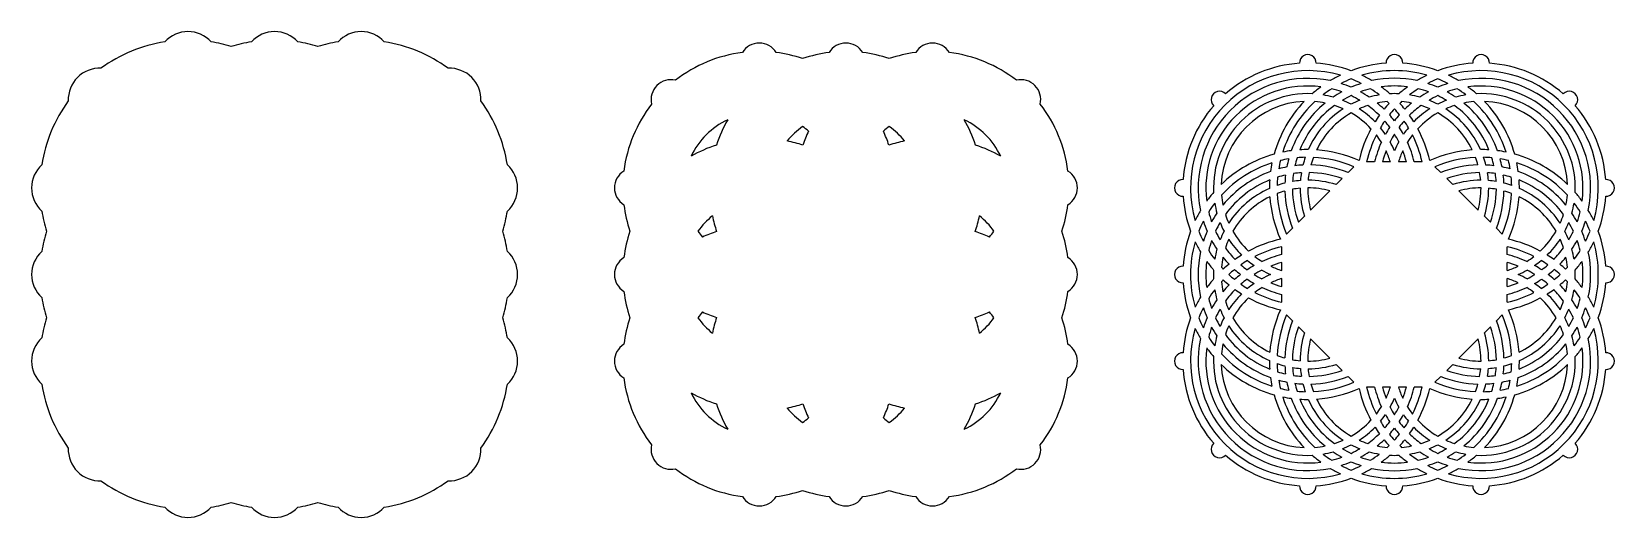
# Model space of a CAD drawing. Extents: x -155 to 258, y 280 to 406.
import ezdxf

# ---------------------------------------------------------------- set-up
doc = ezdxf.new("R2010")
doc.units = 0
doc.layers.get('0').update_dxf_attribs({"linetype": 'CONTINUOUS'})

msp = doc.modelspace()

# ---------------------------------------------------------------- linework, layer by layer
for p, q in [((195.111854, 372.456539), (193.056966, 372.456539)), ((199.249868, 372.456539), (197.175398, 372.456539)), ((203.412887, 372.456539), (201.338418, 372.456539)), ((207.531319, 372.456539), (205.476432, 372.456539)), ((185.087213, 366.534692), (186.666084, 368.113563)), ((188.218402, 369.665881), (189.750327, 371.197805)), ((212.369883, 369.665881), (210.837959, 371.197805)), ((215.501072, 366.534692), (213.922201, 368.113563)), ((178.456097, 359.903576), (183.472679, 364.920158)), ((222.132188, 359.903576), (217.115606, 364.920158)), ((172.17845, 353.625929), (173.710374, 355.157853)), ((175.262692, 356.710171), (176.841563, 358.289042)), ((225.325593, 356.710171), (223.746722, 358.289042)), ((228.409835, 353.625929), (226.877911, 355.157853)), ((170.919716, 348.264402), (170.919716, 350.319289)), ((229.668569, 348.264402), (229.668569, 350.319289)), ((170.919716, 344.126388), (170.919716, 346.200857)), ((229.668569, 344.126388), (229.668569, 346.200857)), ((170.919716, 339.963368), (170.919716, 342.037838)), ((229.668569, 339.963368), (229.668569, 342.037838)), ((170.919716, 335.844936), (170.919716, 337.899824)), ((229.668569, 335.844936), (229.668569, 337.899824)), ((172.17845, 332.538297), (173.710374, 331.006372)), ((228.409835, 332.538297), (226.877911, 331.006372)), ((175.262692, 329.454054), (176.841563, 327.875183)), ((178.456097, 326.260649), (183.472679, 321.244067)), ((222.132188, 326.260649), (217.115606, 321.244067)), ((225.325593, 329.454054), (223.746722, 327.875183)), ((185.087213, 319.629533), (186.666084, 318.050662)), ((215.501072, 319.629533), (213.922201, 318.050662)), ((188.218402, 316.498344), (189.750327, 314.96642)), ((195.111854, 313.707686), (193.056966, 313.707686)), ((199.249868, 313.707686), (197.175398, 313.707686)), ((203.412887, 313.707686), (201.338418, 313.707686)), ((207.531319, 313.707686), (205.476432, 313.707686)), ((212.369883, 316.498344), (210.837959, 314.96642))]:
    msp.add_line(p, q)
for centre, radius, start, end in [((-114.293714, 398.254273), 8.176594, 42.523853, 137.476147), ((-91.707634, 398.254273), 8.176594, 42.523853, 137.476147), ((-69.121554, 398.254273), 8.176594, 42.523853, 137.476147), ((-114.293714, 365.668193), 38.58608, 98.984852, 126.015148), ((-114.293714, 365.668193), 38.58608, 72.982046, 81.015148), ((-91.707634, 365.668193), 38.58608, 98.984852, 107.017954), ((-91.707634, 365.668193), 38.58608, 72.982046, 81.015148), ((-69.121554, 365.668193), 38.58608, 98.984852, 107.017954), ((-69.121554, 365.668193), 38.58608, 53.984852, 81.015148), ((34.684894, 365.668193), 35.58608, 97.102635, 127.897365), ((34.684894, 398.254273), 5.176594, 31.78809, 148.21191), ((34.684894, 365.668193), 35.58608, 71.497604, 82.897365), ((57.270975, 365.668193), 35.58608, 97.102635, 108.502396), ((57.270975, 398.254273), 5.176594, 31.78809, 148.21191), ((57.270975, 365.668193), 35.58608, 71.497604, 82.897365), ((79.857055, 365.668193), 35.58608, 97.102635, 108.502396), ((79.857055, 398.254273), 5.176594, 31.78809, 148.21191), ((79.857055, 365.668193), 35.58608, 52.102635, 82.897365), ((177.708062, 398.254273), 2.176594, 358.086103, 181.913897), ((200.294143, 398.254273), 2.176594, 358.086103, 181.913897), ((222.880223, 398.254273), 2.176594, 358.086103, 181.913897), ((-137.335553, 388.710031), 8.176594, 87.523853, 182.476147), ((-46.079716, 388.710031), 8.176594, 357.523853, 92.476147), ((177.708062, 365.668193), 30.58608, 73.872466, 196.127534), ((177.708062, 365.668193), 32.58608, 93.827795, 131.172205), ((177.708062, 365.668193), 32.58608, 69.722932, 86.172205), ((200.294143, 365.668193), 32.58608, 93.827795, 110.277068), ((200.294143, 365.668193), 30.58608, 73.872466, 106.127534), ((200.294143, 365.668193), 32.58608, 69.722932, 86.172205), ((222.880223, 365.668193), 32.58608, 93.827795, 110.277068), ((222.880223, 365.668193), 30.58608, 343.872466, 106.127534), ((222.880223, 365.668193), 32.58608, 48.827795, 86.172205), ((11.643056, 388.710031), 5.176594, 76.78809, 193.21191), ((102.898893, 388.710031), 5.176594, 346.78809, 103.21191), ((177.708062, 365.668193), 28.58608, 78.137546, 191.862454), ((177.708062, 365.668193), 26.58608, 82.57975, 187.42025), ((200.294143, 365.668193), 32.58608, 115.619518, 120.849903), ((177.708062, 365.668193), 28.58608, 66.730669, 72.337707), ((200.294143, 365.668193), 30.58608, 111.667617, 117.056992), ((177.708062, 365.668193), 30.58608, 62.943008, 68.332383), ((200.294143, 365.668193), 28.58608, 107.662293, 113.269331), ((177.708062, 365.668193), 32.58608, 59.150097, 64.380482), ((200.294143, 365.668193), 28.58608, 78.137546, 101.862454), ((200.294143, 365.668193), 26.58608, 82.57975, 97.42025), ((222.880223, 365.668193), 32.58608, 115.619518, 120.849903), ((222.880223, 365.668193), 30.58608, 111.667617, 117.056992), ((200.294143, 365.668193), 28.58608, 66.730669, 72.337707), ((200.294143, 365.668193), 30.58608, 62.943008, 68.332383), ((222.880223, 365.668193), 28.58608, 107.662293, 113.269331), ((200.294143, 365.668193), 32.58608, 59.150097, 64.380482), ((222.880223, 365.668193), 28.58608, 348.137546, 101.862454), ((222.880223, 365.668193), 26.58608, 352.57975, 97.42025), ((-114.293714, 365.668193), 38.58608, 143.984852, 171.015148), ((-69.121554, 365.668193), 38.58608, 8.984852, 36.015148), ((154.666224, 388.710031), 2.176594, 43.086103, 226.913897), ((177.708062, 365.668193), 24.58608, 87.277429, 182.722571), ((177.708062, 365.668193), 22.58608, 92.336287, 177.663713), ((200.294143, 365.668193), 32.58608, 136.168144, 164.347825), ((200.294143, 365.668193), 30.58608, 132.617458, 162.225685), ((200.294143, 365.668193), 32.58608, 125.997773, 131.092908), ((177.708062, 365.668193), 22.58608, 78.517735, 85.234916), ((177.708062, 365.668193), 24.58608, 74.465426, 80.719874), ((200.294143, 365.668193), 30.58608, 122.326371, 127.503934), ((177.708062, 365.668193), 26.58608, 70.555606, 76.44671), ((200.294143, 365.668193), 28.58608, 118.718472, 124.039436), ((177.708062, 365.668193), 24.58608, 62.656339, 68.458513), ((200.294143, 365.668193), 26.58608, 115.136275, 120.663302), ((177.708062, 365.668193), 26.58608, 59.336698, 64.863725), ((200.294143, 365.668193), 24.58608, 111.541487, 117.343661), ((177.708062, 365.668193), 28.58608, 55.960564, 61.281528), ((200.294143, 365.668193), 26.58608, 103.55329, 109.444394), ((200.294143, 365.668193), 24.58608, 99.280126, 105.534574), ((177.708062, 365.668193), 30.58608, 52.496066, 57.673629), ((200.294143, 365.668193), 22.58608, 94.765084, 101.482265), ((177.708062, 365.668193), 32.58608, 48.907092, 54.002227), ((177.708062, 365.668193), 30.58608, 46.154152, 47.382542), ((200.294143, 365.668193), 24.58608, 87.277429, 92.722571), ((222.880223, 365.668193), 32.58608, 125.997773, 131.092908), ((222.880223, 365.668193), 30.58608, 132.617458, 133.845848), ((200.294143, 365.668193), 22.58608, 78.517735, 85.234916), ((222.880223, 365.668193), 30.58608, 122.326371, 127.503934), ((200.294143, 365.668193), 24.58608, 74.465426, 80.719874), ((200.294143, 365.668193), 26.58608, 70.555606, 76.44671), ((222.880223, 365.668193), 28.58608, 118.718472, 124.039436), ((222.880223, 365.668193), 26.58608, 115.136275, 120.663302), ((200.294143, 365.668193), 24.58608, 62.656339, 68.458513), ((200.294143, 365.668193), 26.58608, 59.336698, 64.863725), ((222.880223, 365.668193), 24.58608, 111.541487, 117.343661), ((222.880223, 365.668193), 26.58608, 103.55329, 109.444394), ((200.294143, 365.668193), 28.58608, 55.960564, 61.281528), ((222.880223, 365.668193), 24.58608, 99.280126, 105.534574), ((200.294143, 365.668193), 30.58608, 52.496066, 57.673629), ((222.880223, 365.668193), 22.58608, 94.765084, 101.482265), ((200.294143, 365.668193), 32.58608, 48.907092, 54.002227), ((200.294143, 365.668193), 30.58608, 17.774315, 47.382542), ((222.880223, 365.668193), 24.58608, 357.277429, 92.722571), ((222.880223, 365.668193), 22.58608, 2.336287, 87.663713), ((200.294143, 365.668193), 32.58608, 15.652175, 43.831856), ((245.922061, 388.710031), 2.176594, 313.086103, 136.913897), ((34.684894, 365.668193), 35.58608, 142.102635, 172.897365), ((79.857055, 365.668193), 35.58608, 7.102635, 37.897365), ((177.708062, 365.668193), 32.58608, 138.827795, 176.172205), ((200.294143, 365.668193), 28.58608, 129.258868, 160.131687), ((200.294143, 365.668193), 26.58608, 126.054187, 158.059055), ((200.294143, 365.668193), 24.58608, 122.975138, 156.000768), ((200.294143, 365.668193), 22.58608, 120, 153.949125), ((177.708062, 365.668193), 22.58608, 65.950275, 72.108375), ((177.708062, 365.668193), 22.58608, 43.145646, 60), ((177.708062, 365.668193), 24.58608, 44.541724, 57.024862), ((200.294143, 365.668193), 22.58608, 107.891625, 114.049725), ((177.708062, 365.668193), 26.58608, 45.433869, 53.945813), ((222.880223, 365.668193), 32.58608, 144.460726, 148.046876), ((177.708062, 365.668193), 28.58608, 45.943914, 50.741132), ((222.880223, 365.668193), 32.58608, 137.394901, 140.917207), ((177.708062, 365.668193), 28.58608, 37.804429, 41.902385), ((222.880223, 365.668193), 30.58608, 137.598961, 141.377059), ((177.708062, 365.668193), 30.58608, 38.622941, 42.401039), ((222.880223, 365.668193), 28.58608, 138.097615, 142.195571), ((177.708062, 365.668193), 32.58608, 39.082793, 42.605099), ((222.880223, 365.668193), 28.58608, 129.258868, 134.056086), ((177.708062, 365.668193), 32.58608, 31.953124, 35.539274), ((222.880223, 365.668193), 26.58608, 126.054187, 134.566131), ((222.880223, 365.668193), 24.58608, 122.975138, 135.458276), ((222.880223, 365.668193), 22.58608, 120, 136.854354), ((200.294143, 365.668193), 22.58608, 65.950275, 72.108375), ((200.294143, 365.668193), 22.58608, 26.050875, 60), ((222.880223, 365.668193), 22.58608, 107.891625, 114.049725), ((200.294143, 365.668193), 24.58608, 23.999232, 57.024862), ((200.294143, 365.668193), 26.58608, 21.940945, 53.945813), ((200.294143, 365.668193), 28.58608, 19.868313, 50.741132), ((222.880223, 365.668193), 32.58608, 3.827795, 41.172205), ((34.684894, 365.668193), 19.58608, 114.908138, 155.091862), ((57.270975, 365.668193), 35.58608, 150.053482, 161.666247), ((57.270975, 365.668193), 19.58608, 125.210707, 141.309481), ((34.684894, 365.668193), 19.58608, 49.133771, 54.789293), ((79.857055, 365.668193), 35.58608, 155.40361, 161.767711), ((34.684894, 365.668193), 35.58608, 18.232289, 24.59639), ((79.857055, 365.668193), 19.58608, 125.210707, 130.866229), ((57.270975, 365.668193), 19.58608, 38.690519, 54.789293), ((79.857055, 365.668193), 19.58608, 24.908138, 65.091862), ((57.270975, 365.668193), 35.58608, 18.333753, 29.946518), ((222.880223, 365.668193), 32.58608, 151.706124, 167.363944), ((177.708062, 365.668193), 24.58608, 34.623866, 39.680167), ((222.880223, 365.668193), 30.58608, 145.205401, 149.119572), ((177.708062, 365.668193), 26.58608, 36.524261, 41.032805), ((222.880223, 365.668193), 28.58608, 146.390954, 150.746062), ((222.880223, 365.668193), 26.58608, 148.162251, 153.14531), ((177.708062, 365.668193), 26.58608, 26.85469, 31.837749), ((177.708062, 365.668193), 28.58608, 29.253938, 33.609046), ((222.880223, 365.668193), 26.58608, 138.967195, 143.475739), ((222.880223, 365.668193), 24.58608, 140.319833, 145.376134), ((177.708062, 365.668193), 30.58608, 30.880428, 34.794599), ((177.708062, 365.668193), 32.58608, 12.636056, 28.293876), ((34.684894, 343.082113), 35.58608, 108.333753, 119.946518), ((34.684894, 343.082113), 35.58608, 71.362391, 78.165015), ((79.857055, 343.082113), 35.58608, 101.834985, 108.637609), ((79.857055, 343.082113), 35.58608, 60.053482, 71.666247), ((177.708062, 343.082113), 32.58608, 89.779432, 93.649788), ((177.708062, 343.082113), 32.58608, 65.766158, 85.962006), ((222.880223, 365.668193), 30.58608, 153.174168, 167.176858), ((222.880223, 365.668193), 28.58608, 155.366603, 166.262713), ((177.708062, 365.668193), 22.58608, 31.839164, 37.670782), ((177.708062, 365.668193), 24.58608, 23.27003, 29.240468), ((222.880223, 365.668193), 24.58608, 150.759532, 156.72997), ((177.708062, 365.668193), 28.58608, 13.737287, 24.633397), ((222.880223, 365.668193), 22.58608, 142.329218, 148.160836), ((177.708062, 365.668193), 30.58608, 12.823142, 26.825832), ((222.880223, 343.082113), 32.58608, 94.037994, 114.233842), ((222.880223, 343.082113), 32.58608, 86.350212, 90.220568), ((-146.879795, 365.668193), 8.176594, 132.523853, 227.476147), ((-36.535474, 365.668193), 8.176594, 312.523853, 47.476147), ((177.708062, 343.082113), 32.58608, 105.652175, 133.831856), ((177.708062, 343.082113), 30.58608, 107.774315, 137.382542), ((200.294143, 365.668193), 32.58608, 168.422125, 172.419989), ((200.294143, 365.668193), 30.58608, 166.477126, 170.642459), ((177.708062, 343.082113), 30.58608, 99.357541, 103.522874), ((177.708062, 343.082113), 32.58608, 97.580011, 101.577875), ((200.294143, 365.668193), 28.58608, 164.596299, 168.965283), ((177.708062, 343.082113), 28.58608, 92.533601, 96.748503), ((200.294143, 365.668193), 26.58608, 162.779484, 167.39477), ((177.708062, 343.082113), 30.58608, 91.244935, 95.267936), ((200.294143, 365.668193), 24.58608, 161.028747, 165.942002), ((200.294143, 365.668193), 22.58608, 159.348968, 164.62448), ((177.708062, 343.082113), 28.58608, 68.427802, 88.379521), ((177.708062, 343.082113), 30.58608, 66.81401, 87.280404), ((222.880223, 365.668193), 26.58608, 158.659472, 165.206586), ((177.708062, 365.668193), 22.58608, 17.490907, 25.363446), ((222.880223, 365.668193), 22.58608, 154.636554, 162.509093), ((177.708062, 365.668193), 26.58608, 14.793414, 21.340528), ((222.880223, 343.082113), 30.58608, 92.719596, 113.18599), ((222.880223, 343.082113), 28.58608, 91.620479, 111.572198), ((200.294143, 365.668193), 22.58608, 15.37552, 20.651032), ((200.294143, 365.668193), 24.58608, 14.057998, 18.971253), ((222.880223, 343.082113), 30.58608, 84.732064, 88.755065), ((222.880223, 343.082113), 28.58608, 83.251497, 87.466399), ((200.294143, 365.668193), 26.58608, 12.60523, 17.220516), ((222.880223, 343.082113), 32.58608, 78.422125, 82.419989), ((222.880223, 343.082113), 30.58608, 76.477126, 80.642459), ((200.294143, 365.668193), 28.58608, 11.034717, 15.403701), ((200.294143, 365.668193), 30.58608, 9.357541, 13.522874), ((222.880223, 343.082113), 32.58608, 46.168144, 74.347825), ((222.880223, 343.082113), 30.58608, 42.617458, 72.225685), ((200.294143, 365.668193), 32.58608, 7.580011, 11.577875), ((2.098814, 365.668193), 5.176594, 121.78809, 238.21191), ((112.443135, 365.668193), 5.176594, 301.78809, 58.21191), ((145.121982, 365.668193), 2.176594, 88.086103, 271.913897), ((177.708062, 343.082113), 28.58608, 109.868313, 140.741132), ((177.708062, 343.082113), 26.58608, 111.940945, 143.945813), ((200.294143, 365.668193), 32.58608, 176.350212, 180.220568), ((200.294143, 365.668193), 30.58608, 174.732064, 178.755065), ((177.708062, 343.082113), 26.58608, 102.60523, 107.220516), ((177.708062, 343.082113), 28.58608, 101.034717, 105.403701), ((200.294143, 365.668193), 28.58608, 173.251497, 177.466399), ((177.708062, 343.082113), 24.58608, 94.489614, 99.237638), ((200.294143, 365.668193), 26.58608, 171.921428, 176.374541), ((177.708062, 343.082113), 26.58608, 93.625459, 98.078572), ((200.294143, 365.668193), 24.58608, 170.762362, 175.510386), ((177.708062, 343.082113), 24.58608, 72.53427, 89.793268), ((200.294143, 365.668193), 22.58608, 169.805262, 174.920206), ((177.708062, 343.082113), 26.58608, 70.309201, 89.231484), ((222.880223, 343.082113), 26.58608, 90.768516, 109.690799), ((222.880223, 343.082113), 24.58608, 90.206732, 107.46573), ((200.294143, 365.668193), 22.58608, 5.079794, 10.194738), ((200.294143, 365.668193), 24.58608, 4.489614, 9.237638), ((222.880223, 343.082113), 26.58608, 81.921428, 86.374541), ((222.880223, 343.082113), 24.58608, 80.762362, 85.510386), ((200.294143, 365.668193), 26.58608, 3.625459, 8.078572), ((222.880223, 343.082113), 28.58608, 74.596299, 78.965283), ((200.294143, 365.668193), 28.58608, 2.533601, 6.748503), ((222.880223, 343.082113), 26.58608, 72.779484, 77.39477), ((200.294143, 365.668193), 30.58608, 1.244935, 5.267936), ((222.880223, 343.082113), 28.58608, 39.258868, 70.131687), ((222.880223, 343.082113), 26.58608, 36.054187, 68.059055), ((200.294143, 365.668193), 32.58608, 359.779432, 3.649788), ((255.466303, 365.668193), 2.176594, 268.086103, 91.913897), ((177.708062, 365.668193), 32.58608, 183.827795, 200.277068), ((177.708062, 343.082113), 32.58608, 138.907092, 144.002227), ((177.708062, 365.668193), 22.58608, 184.765084, 191.482265), ((177.708062, 343.082113), 24.58608, 113.999232, 147.024862), ((177.708062, 343.082113), 22.58608, 116.050875, 150), ((200.294143, 365.668193), 32.58608, 184.037994, 204.233842), ((177.708062, 343.082113), 24.58608, 104.057998, 108.971253), ((177.708062, 343.082113), 22.58608, 105.37552, 110.651032), ((200.294143, 365.668193), 30.58608, 182.719596, 203.18599), ((200.294143, 365.668193), 28.58608, 181.620479, 201.572198), ((177.708062, 343.082113), 22.58608, 95.079794, 100.194738), ((200.294143, 365.668193), 26.58608, 180.768516, 199.690799), ((200.294143, 365.668193), 24.58608, 180.206732, 197.46573), ((177.708062, 343.082113), 22.58608, 75.212861, 90), ((200.294143, 365.668193), 22.58608, 180, 194.787139), ((222.880223, 343.082113), 22.58608, 90, 104.787139), ((200.294143, 365.668193), 22.58608, 345.212861, 0), ((200.294143, 365.668193), 24.58608, 342.53427, 359.793268), ((222.880223, 343.082113), 22.58608, 79.805262, 84.920206), ((200.294143, 365.668193), 26.58608, 340.309201, 359.231484), ((200.294143, 365.668193), 28.58608, 338.427802, 358.379521), ((200.294143, 365.668193), 30.58608, 336.81401, 357.280404), ((222.880223, 343.082113), 24.58608, 71.028747, 75.942002), ((222.880223, 343.082113), 22.58608, 69.348968, 74.62448), ((200.294143, 365.668193), 32.58608, 335.766158, 355.962006), ((222.880223, 343.082113), 22.58608, 30, 63.949125), ((222.880223, 343.082113), 24.58608, 32.975138, 66.000768), ((222.880223, 365.668193), 22.58608, 348.517735, 355.234916), ((222.880223, 343.082113), 32.58608, 35.997773, 41.092908), ((222.880223, 365.668193), 32.58608, 339.722932, 356.172205), ((-114.293714, 365.668193), 38.58608, 188.984852, 197.017954), ((-69.121554, 365.668193), 38.58608, 342.982046, 351.015148), ((34.684894, 365.668193), 35.58608, 187.102635, 198.502396), ((79.857055, 365.668193), 35.58608, 341.497604, 352.897365), ((177.708062, 343.082113), 32.58608, 149.150097, 154.380482), ((177.708062, 343.082113), 30.58608, 142.496066, 147.673629), ((177.708062, 365.668193), 26.58608, 193.55329, 199.444394), ((177.708062, 343.082113), 28.58608, 145.960564, 151.281528), ((177.708062, 365.668193), 24.58608, 189.280126, 195.534574), ((222.880223, 365.668193), 24.58608, 344.465426, 350.719874), ((222.880223, 343.082113), 28.58608, 28.718472, 34.039436), ((222.880223, 343.082113), 30.58608, 32.326371, 37.503934), ((222.880223, 365.668193), 26.58608, 340.555606, 346.44671), ((222.880223, 343.082113), 32.58608, 25.619518, 30.849903), ((34.684894, 343.082113), 19.58608, 128.690519, 144.789293), ((57.270975, 365.668193), 35.58608, 191.834985, 198.637609), ((57.270975, 365.668193), 35.58608, 341.362391, 348.165015), ((79.857055, 343.082113), 19.58608, 35.210707, 51.309481), ((177.708062, 343.082113), 30.58608, 152.943008, 158.332383), ((177.708062, 365.668193), 28.58608, 197.662293, 203.269331), ((177.708062, 343.082113), 26.58608, 149.336698, 154.863725), ((177.708062, 365.668193), 24.58608, 201.541487, 207.343661), ((177.708062, 365.668193), 22.58608, 197.891625, 204.049725), ((222.880223, 365.668193), 22.58608, 335.950275, 342.108375), ((222.880223, 365.668193), 24.58608, 332.656339, 338.458513), ((222.880223, 343.082113), 26.58608, 25.136275, 30.663302), ((222.880223, 365.668193), 28.58608, 336.730669, 342.337707), ((222.880223, 343.082113), 30.58608, 21.667617, 27.056992), ((-114.293714, 343.082113), 38.58608, 162.982046, 171.015148), ((-69.121554, 343.082113), 38.58608, 8.984852, 17.017954), ((34.684894, 343.082113), 35.58608, 161.497604, 172.897365), ((34.684894, 365.668193), 19.58608, 215.210707, 220.866229), ((34.684894, 320.496032), 35.58608, 108.232289, 114.59639), ((79.857055, 320.496032), 35.58608, 65.40361, 71.767711), ((79.857055, 365.668193), 19.58608, 319.133771, 324.789293), ((79.857055, 343.082113), 35.58608, 7.102635, 18.502396), ((177.708062, 343.082113), 32.58608, 159.722932, 176.172205), ((177.708062, 343.082113), 30.58608, 163.872466, 196.127534), ((177.708062, 365.668193), 32.58608, 205.619518, 210.849903), ((177.708062, 365.668193), 30.58608, 201.667617, 207.056992), ((177.708062, 343.082113), 28.58608, 156.730669, 162.337707), ((177.708062, 343.082113), 26.58608, 160.555606, 166.44671), ((177.708062, 365.668193), 28.58608, 208.718472, 214.039436), ((177.708062, 365.668193), 26.58608, 205.136275, 210.663302), ((177.708062, 343.082113), 24.58608, 152.656339, 158.458513), ((177.708062, 343.082113), 22.58608, 155.950275, 162.108375), ((177.708062, 365.668193), 24.58608, 212.975138, 225.458276), ((177.708062, 365.668193), 22.58608, 210, 226.854354), ((177.708062, 320.496032), 32.58608, 102.636056, 118.293876), ((222.880223, 320.496032), 32.58608, 61.706124, 77.363944), ((222.880223, 365.668193), 22.58608, 313.145646, 330), ((222.880223, 365.668193), 24.58608, 314.541724, 327.024862), ((222.880223, 343.082113), 22.58608, 17.891625, 24.049725), ((222.880223, 343.082113), 24.58608, 21.541487, 27.343661), ((222.880223, 365.668193), 26.58608, 329.336698, 334.863725), ((222.880223, 365.668193), 28.58608, 325.960564, 331.281528), ((222.880223, 343.082113), 26.58608, 13.55329, 19.444394), ((222.880223, 343.082113), 28.58608, 17.662293, 23.269331), ((222.880223, 365.668193), 30.58608, 332.943008, 338.332383), ((222.880223, 365.668193), 32.58608, 329.150097, 334.380482), ((222.880223, 343.082113), 30.58608, 343.872466, 16.127534), ((222.880223, 343.082113), 32.58608, 3.827795, 20.277068), ((-146.879795, 343.082113), 8.176594, 132.523853, 227.476147), ((-36.535474, 343.082113), 8.176594, 312.523853, 47.476147), ((2.098814, 343.082113), 5.176594, 121.78809, 238.21191), ((112.443135, 343.082113), 5.176594, 301.78809, 58.21191), ((177.708062, 343.082113), 28.58608, 168.137546, 191.862454), ((177.708062, 365.668193), 30.58608, 212.326371, 217.503934), ((177.708062, 343.082113), 24.58608, 164.465426, 170.719874), ((177.708062, 343.082113), 22.58608, 168.517735, 175.234916), ((177.708062, 365.668193), 28.58608, 219.258868, 224.056086), ((177.708062, 365.668193), 26.58608, 216.054187, 224.566131), ((177.708062, 320.496032), 32.58608, 121.953124, 125.539274), ((177.708062, 320.496032), 30.58608, 120.880428, 124.794599), ((177.708062, 365.668193), 24.58608, 230.319833, 235.376134), ((177.708062, 320.496032), 30.58608, 102.823142, 116.825832), ((177.708062, 365.668193), 22.58608, 232.329218, 238.160836), ((177.708062, 320.496032), 28.58608, 103.737287, 114.633397), ((222.880223, 320.496032), 30.58608, 63.174168, 77.176858), ((222.880223, 320.496032), 28.58608, 65.366603, 76.262713), ((222.880223, 365.668193), 22.58608, 301.839164, 307.670782), ((222.880223, 365.668193), 24.58608, 304.623866, 309.680167), ((222.880223, 320.496032), 30.58608, 55.205401, 59.119572), ((222.880223, 320.496032), 32.58608, 54.460726, 58.046876), ((222.880223, 365.668193), 26.58608, 315.433869, 323.945813), ((222.880223, 365.668193), 28.58608, 315.943914, 320.741132), ((222.880223, 343.082113), 22.58608, 4.765084, 11.482265), ((222.880223, 343.082113), 24.58608, 9.280126, 15.534574), ((222.880223, 365.668193), 30.58608, 322.496066, 327.673629), ((222.880223, 343.082113), 28.58608, 348.137546, 11.862454), ((145.121982, 343.082113), 2.176594, 88.086103, 271.913897), ((177.708062, 343.082113), 26.58608, 172.57975, 187.42025), ((177.708062, 365.668193), 32.58608, 215.997773, 221.092908), ((177.708062, 343.082113), 24.58608, 177.277429, 182.722571), ((177.708062, 365.668193), 30.58608, 222.617458, 223.845848), ((177.708062, 320.496032), 32.58608, 129.082793, 132.605099), ((177.708062, 320.496032), 30.58608, 128.622941, 132.401039), ((177.708062, 365.668193), 30.58608, 227.598961, 231.377059), ((177.708062, 365.668193), 28.58608, 228.097615, 232.195571), ((177.708062, 320.496032), 28.58608, 127.804429, 131.902385), ((177.708062, 365.668193), 26.58608, 228.967195, 233.475739), ((177.708062, 320.496032), 28.58608, 119.253938, 123.609046), ((177.708062, 320.496032), 26.58608, 116.85469, 121.837749), ((177.708062, 365.668193), 26.58608, 238.162251, 243.14531), ((177.708062, 365.668193), 24.58608, 240.759532, 246.72997), ((177.708062, 320.496032), 24.58608, 113.27003, 119.240468), ((177.708062, 320.496032), 26.58608, 104.793414, 111.340528), ((177.708062, 365.668193), 22.58608, 244.636554, 252.509093), ((222.880223, 320.496032), 26.58608, 68.659472, 75.206586), ((222.880223, 365.668193), 22.58608, 287.490907, 295.363446), ((222.880223, 365.668193), 24.58608, 293.27003, 299.240468), ((222.880223, 320.496032), 24.58608, 60.759532, 66.72997), ((222.880223, 320.496032), 26.58608, 58.162251, 63.14531), ((222.880223, 365.668193), 26.58608, 296.85469, 301.837749), ((222.880223, 320.496032), 28.58608, 56.390954, 60.746062), ((222.880223, 365.668193), 26.58608, 306.524261, 311.032805), ((222.880223, 365.668193), 28.58608, 307.804429, 311.902385), ((222.880223, 320.496032), 28.58608, 48.097615, 52.195571), ((222.880223, 320.496032), 30.58608, 47.598961, 51.377059), ((222.880223, 365.668193), 30.58608, 308.622941, 312.401039), ((222.880223, 320.496032), 32.58608, 47.394901, 50.917207), ((222.880223, 365.668193), 30.58608, 316.154152, 317.382542), ((222.880223, 365.668193), 32.58608, 318.907092, 324.002227), ((222.880223, 343.082113), 24.58608, 357.277429, 2.722571), ((222.880223, 343.082113), 26.58608, 352.57975, 7.42025), ((255.466303, 343.082113), 2.176594, 268.086103, 91.913897), ((34.684894, 343.082113), 35.58608, 187.102635, 198.502396), ((79.857055, 343.082113), 35.58608, 341.497604, 352.897365), ((177.708062, 343.082113), 32.58608, 183.827795, 200.277068), ((177.708062, 320.496032), 32.58608, 138.907092, 144.002227), ((177.708062, 320.496032), 30.58608, 142.496066, 147.673629), ((177.708062, 343.082113), 24.58608, 189.280126, 195.534574), ((177.708062, 320.496032), 30.58608, 136.154152, 137.382542), ((177.708062, 343.082113), 22.58608, 184.765084, 191.482265), ((177.708062, 320.496032), 28.58608, 135.943914, 140.741132), ((177.708062, 365.668193), 32.58608, 227.394901, 230.917207), ((177.708062, 320.496032), 26.58608, 135.433869, 143.945813), ((177.708062, 365.668193), 32.58608, 234.460726, 238.046876), ((177.708062, 320.496032), 26.58608, 126.524261, 131.032805), ((177.708062, 365.668193), 30.58608, 235.205401, 239.119572), ((177.708062, 365.668193), 28.58608, 236.390954, 240.746062), ((177.708062, 320.496032), 24.58608, 124.623866, 129.680167), ((177.708062, 320.496032), 22.58608, 121.839164, 127.670782), ((177.708062, 365.668193), 28.58608, 245.366603, 256.262713), ((177.708062, 320.496032), 22.58608, 107.490907, 115.363446), ((177.708062, 365.668193), 26.58608, 248.659472, 255.206586), ((222.880223, 320.496032), 22.58608, 64.636554, 72.509093), ((222.880223, 365.668193), 26.58608, 284.793414, 291.340528), ((222.880223, 365.668193), 28.58608, 283.737287, 294.633397), ((222.880223, 320.496032), 22.58608, 52.329218, 58.160836), ((222.880223, 365.668193), 28.58608, 299.253938, 303.609046), ((222.880223, 320.496032), 24.58608, 50.319833, 55.376134), ((222.880223, 365.668193), 30.58608, 300.880428, 304.794599), ((222.880223, 320.496032), 26.58608, 48.967195, 53.475739), ((222.880223, 365.668193), 32.58608, 301.953124, 305.539274), ((222.880223, 320.496032), 26.58608, 36.054187, 44.566131), ((222.880223, 365.668193), 32.58608, 309.082793, 312.605099), ((222.880223, 320.496032), 28.58608, 39.258868, 44.056086), ((222.880223, 320.496032), 30.58608, 42.617458, 43.845848), ((222.880223, 343.082113), 22.58608, 348.517735, 355.234916), ((222.880223, 343.082113), 24.58608, 344.465426, 350.719874), ((222.880223, 320.496032), 30.58608, 32.326371, 37.503934), ((222.880223, 320.496032), 32.58608, 35.997773, 41.092908), ((222.880223, 343.082113), 32.58608, 339.722932, 356.172205), ((-114.293714, 343.082113), 38.58608, 188.984852, 197.017954), ((-69.121554, 343.082113), 38.58608, 342.982046, 351.015148), ((177.708062, 320.496032), 32.58608, 149.150097, 154.380482), ((177.708062, 320.496032), 30.58608, 152.943008, 158.332383), ((177.708062, 343.082113), 28.58608, 197.662293, 203.269331), ((177.708062, 343.082113), 26.58608, 193.55329, 199.444394), ((177.708062, 320.496032), 28.58608, 145.960564, 151.281528), ((177.708062, 343.082113), 22.58608, 197.891625, 204.049725), ((177.708062, 320.496032), 24.58608, 134.541724, 147.024862), ((177.708062, 320.496032), 22.58608, 133.145646, 150), ((177.708062, 365.668193), 32.58608, 241.706124, 257.363944), ((177.708062, 365.668193), 30.58608, 243.174168, 257.176858), ((222.880223, 365.668193), 30.58608, 282.823142, 296.825832), ((222.880223, 365.668193), 32.58608, 282.636056, 298.293876), ((222.880223, 320.496032), 22.58608, 30, 46.854354), ((222.880223, 320.496032), 24.58608, 32.975138, 45.458276), ((222.880223, 343.082113), 22.58608, 335.950275, 342.108375), ((222.880223, 320.496032), 28.58608, 28.718472, 34.039436), ((222.880223, 343.082113), 26.58608, 340.555606, 346.44671), ((222.880223, 343.082113), 28.58608, 336.730669, 342.337707), ((222.880223, 320.496032), 30.58608, 21.667617, 27.056992), ((222.880223, 320.496032), 32.58608, 25.619518, 30.849903), ((-114.293714, 320.496032), 38.58608, 162.982046, 171.015148), ((-69.121554, 320.496032), 38.58608, 8.984852, 17.017954), ((34.684894, 320.496032), 35.58608, 161.497604, 172.897365), ((34.684894, 320.496032), 19.58608, 139.133771, 144.789293), ((34.684894, 343.082113), 19.58608, 215.210707, 231.309481), ((34.684894, 365.668193), 35.58608, 245.40361, 251.767711), ((57.270975, 320.496032), 35.58608, 161.362391, 168.165015), ((79.857055, 365.668193), 35.58608, 288.232289, 294.59639), ((57.270975, 320.496032), 35.58608, 11.834985, 18.637609), ((79.857055, 343.082113), 19.58608, 308.690519, 324.789293), ((79.857055, 320.496032), 19.58608, 35.210707, 40.866229), ((79.857055, 320.496032), 35.58608, 7.102635, 18.502396), ((177.708062, 320.496032), 32.58608, 159.722932, 176.172205), ((177.708062, 343.082113), 30.58608, 201.667617, 207.056992), ((177.708062, 320.496032), 28.58608, 156.730669, 162.337707), ((177.708062, 320.496032), 26.58608, 149.336698, 154.863725), ((177.708062, 343.082113), 26.58608, 205.136275, 210.663302), ((177.708062, 343.082113), 24.58608, 201.541487, 207.343661), ((177.708062, 320.496032), 24.58608, 152.656339, 158.458513), ((177.708062, 343.082113), 22.58608, 210, 243.949125), ((200.294143, 320.496032), 32.58608, 155.766158, 175.962006), ((200.294143, 320.496032), 30.58608, 156.81401, 177.280404), ((200.294143, 320.496032), 28.58608, 158.427802, 178.379521), ((200.294143, 320.496032), 28.58608, 1.620479, 21.572198), ((200.294143, 320.496032), 30.58608, 2.719596, 23.18599), ((200.294143, 320.496032), 32.58608, 4.037994, 24.233842), ((222.880223, 343.082113), 22.58608, 296.050875, 330), ((222.880223, 343.082113), 24.58608, 332.656339, 338.458513), ((222.880223, 320.496032), 24.58608, 21.541487, 27.343661), ((222.880223, 320.496032), 26.58608, 25.136275, 30.663302), ((222.880223, 343.082113), 26.58608, 329.336698, 334.863725), ((222.880223, 320.496032), 28.58608, 17.662293, 23.269331), ((222.880223, 343.082113), 30.58608, 332.943008, 338.332383), ((222.880223, 320.496032), 32.58608, 3.827795, 20.277068), ((-146.879795, 320.496032), 8.176594, 132.523853, 227.476147), ((-36.535474, 320.496032), 8.176594, 312.523853, 47.476147), ((177.708062, 320.496032), 30.58608, 163.872466, 286.127534), ((177.708062, 343.082113), 32.58608, 205.619518, 210.849903), ((177.708062, 320.496032), 28.58608, 168.137546, 281.862454), ((177.708062, 320.496032), 26.58608, 160.555606, 166.44671), ((177.708062, 343.082113), 30.58608, 212.326371, 217.503934), ((177.708062, 343.082113), 28.58608, 208.718472, 214.039436), ((177.708062, 320.496032), 24.58608, 164.465426, 170.719874), ((177.708062, 320.496032), 22.58608, 155.950275, 162.108375), ((177.708062, 343.082113), 26.58608, 216.054187, 248.059055), ((177.708062, 343.082113), 24.58608, 212.975138, 246.000768), ((200.294143, 320.496032), 26.58608, 160.309201, 179.231484), ((200.294143, 320.496032), 24.58608, 162.53427, 179.793268), ((200.294143, 320.496032), 22.58608, 165.212861, 180), ((222.880223, 320.496032), 30.58608, 253.872466, 16.127534), ((222.880223, 320.496032), 28.58608, 258.137546, 11.862454), ((200.294143, 320.496032), 22.58608, 360, 14.787139), ((200.294143, 320.496032), 24.58608, 0.206732, 17.46573), ((200.294143, 320.496032), 26.58608, 0.768516, 19.690799), ((222.880223, 343.082113), 26.58608, 291.940945, 323.945813), ((222.880223, 343.082113), 24.58608, 293.999232, 327.024862), ((222.880223, 320.496032), 22.58608, 17.891625, 24.049725), ((222.880223, 343.082113), 28.58608, 325.960564, 331.281528), ((222.880223, 320.496032), 24.58608, 9.280126, 15.534574), ((222.880223, 343.082113), 30.58608, 322.496066, 327.673629), ((222.880223, 320.496032), 26.58608, 13.55329, 19.444394), ((222.880223, 343.082113), 32.58608, 329.150097, 334.380482), ((2.098814, 320.496032), 5.176594, 121.78809, 238.21191), ((112.443135, 320.496032), 5.176594, 301.78809, 58.21191), ((145.121982, 320.496032), 2.176594, 88.086103, 271.913897), ((177.708062, 320.496032), 26.58608, 172.57975, 277.42025), ((177.708062, 343.082113), 32.58608, 215.997773, 221.092908), ((177.708062, 320.496032), 22.58608, 168.517735, 175.234916), ((177.708062, 343.082113), 30.58608, 222.617458, 252.225685), ((177.708062, 343.082113), 28.58608, 219.258868, 250.131687), ((177.708062, 343.082113), 22.58608, 249.348968, 254.62448), ((222.880223, 320.496032), 26.58608, 262.57975, 7.42025), ((222.880223, 343.082113), 22.58608, 285.37552, 290.651032), ((222.880223, 343.082113), 30.58608, 287.774315, 317.382542), ((222.880223, 343.082113), 28.58608, 289.868313, 320.741132), ((222.880223, 320.496032), 22.58608, 4.765084, 11.482265), ((222.880223, 343.082113), 32.58608, 318.907092, 324.002227), ((255.466303, 320.496032), 2.176594, 268.086103, 91.913897), ((177.708062, 320.496032), 32.58608, 183.827795, 221.172205), ((177.708062, 320.496032), 24.58608, 177.277429, 272.722571), ((177.708062, 343.082113), 32.58608, 226.168144, 254.347825), ((177.708062, 320.496032), 22.58608, 182.336287, 267.663713), ((200.294143, 320.496032), 32.58608, 179.779432, 183.649788), ((177.708062, 343.082113), 24.58608, 251.028747, 255.942002), ((200.294143, 320.496032), 30.58608, 181.244935, 185.267936), ((200.294143, 320.496032), 28.58608, 182.533601, 186.748503), ((177.708062, 343.082113), 22.58608, 259.805262, 264.920206), ((177.708062, 343.082113), 24.58608, 260.762362, 265.510386), ((200.294143, 320.496032), 26.58608, 183.625459, 188.078572), ((200.294143, 320.496032), 24.58608, 184.489614, 189.237638), ((177.708062, 343.082113), 22.58608, 270, 284.787139), ((177.708062, 343.082113), 24.58608, 270.206732, 287.46573), ((200.294143, 320.496032), 22.58608, 185.079794, 190.194738), ((177.708062, 343.082113), 26.58608, 270.768516, 289.690799), ((222.880223, 343.082113), 26.58608, 250.309201, 269.231484), ((222.880223, 343.082113), 24.58608, 252.53427, 269.793268), ((222.880223, 343.082113), 22.58608, 255.212861, 270), ((222.880223, 320.496032), 24.58608, 267.277429, 2.722571), ((200.294143, 320.496032), 22.58608, 349.805262, 354.920206), ((222.880223, 320.496032), 22.58608, 272.336287, 357.663713), ((200.294143, 320.496032), 24.58608, 350.762362, 355.510386), ((222.880223, 343.082113), 24.58608, 274.489614, 279.237638), ((222.880223, 343.082113), 22.58608, 275.079794, 280.194738), ((200.294143, 320.496032), 26.58608, 351.921428, 356.374541), ((200.294143, 320.496032), 28.58608, 353.251497, 357.466399), ((222.880223, 343.082113), 24.58608, 284.057998, 288.971253), ((200.294143, 320.496032), 30.58608, 354.732064, 358.755065), ((222.880223, 343.082113), 32.58608, 285.652175, 313.831856), ((200.294143, 320.496032), 32.58608, 356.350212, 0.220568), ((222.880223, 320.496032), 32.58608, 318.827795, 356.172205), ((-114.293714, 320.496032), 38.58608, 188.984852, 216.015148), ((-69.121554, 320.496032), 38.58608, 323.984852, 351.015148), ((34.684894, 320.496032), 35.58608, 187.102635, 217.897365), ((79.857055, 320.496032), 35.58608, 322.102635, 352.897365), ((200.294143, 320.496032), 32.58608, 187.580011, 191.577875), ((177.708062, 343.082113), 26.58608, 252.779484, 257.39477), ((177.708062, 343.082113), 28.58608, 254.596299, 258.965283), ((200.294143, 320.496032), 30.58608, 189.357541, 193.522874), ((200.294143, 320.496032), 28.58608, 191.034717, 195.403701), ((177.708062, 343.082113), 26.58608, 261.921428, 266.374541), ((177.708062, 343.082113), 28.58608, 263.251497, 267.466399), ((200.294143, 320.496032), 26.58608, 192.60523, 197.220516), ((200.294143, 320.496032), 24.58608, 194.057998, 198.971253), ((177.708062, 343.082113), 28.58608, 271.620479, 291.572198), ((200.294143, 320.496032), 22.58608, 195.37552, 200.651032), ((177.708062, 343.082113), 30.58608, 272.719596, 293.18599), ((222.880223, 320.496032), 30.58608, 192.823142, 206.825832), ((222.880223, 320.496032), 28.58608, 193.737287, 204.633397), ((222.880223, 320.496032), 26.58608, 194.793414, 201.340528), ((177.708062, 320.496032), 22.58608, 334.636554, 342.509093), ((222.880223, 320.496032), 22.58608, 197.490907, 205.363446), ((177.708062, 320.496032), 26.58608, 338.659472, 345.206586), ((177.708062, 320.496032), 28.58608, 335.366603, 346.262713), ((177.708062, 320.496032), 30.58608, 333.174168, 347.176858), ((222.880223, 343.082113), 30.58608, 246.81401, 267.280404), ((222.880223, 343.082113), 28.58608, 248.427802, 268.379521), ((200.294143, 320.496032), 22.58608, 339.348968, 344.62448), ((200.294143, 320.496032), 24.58608, 341.028747, 345.942002), ((222.880223, 343.082113), 28.58608, 272.533601, 276.748503), ((222.880223, 343.082113), 26.58608, 273.625459, 278.078572), ((200.294143, 320.496032), 26.58608, 342.779484, 347.39477), ((200.294143, 320.496032), 28.58608, 344.596299, 348.965283), ((222.880223, 343.082113), 28.58608, 281.034717, 285.403701), ((222.880223, 343.082113), 26.58608, 282.60523, 287.220516), ((200.294143, 320.496032), 30.58608, 346.477126, 350.642459), ((200.294143, 320.496032), 32.58608, 348.422125, 352.419989), ((34.684894, 320.496032), 19.58608, 204.908138, 245.091862), ((34.684894, 343.082113), 35.58608, 240.053482, 251.666247), ((79.857055, 320.496032), 19.58608, 294.908138, 335.091862), ((79.857055, 343.082113), 35.58608, 288.333753, 299.946518), ((200.294143, 320.496032), 32.58608, 195.652175, 223.831856), ((177.708062, 343.082113), 30.58608, 256.477126, 260.642459), ((177.708062, 343.082113), 32.58608, 258.422125, 262.419989), ((200.294143, 320.496032), 30.58608, 197.774315, 227.382542), ((200.294143, 320.496032), 28.58608, 199.868313, 230.741132), ((177.708062, 343.082113), 30.58608, 264.732064, 268.755065), ((177.708062, 343.082113), 32.58608, 266.350212, 270.220568), ((200.294143, 320.496032), 26.58608, 201.940945, 233.945813), ((200.294143, 320.496032), 24.58608, 203.999232, 237.024862), ((177.708062, 343.082113), 32.58608, 274.037994, 294.233842), ((200.294143, 320.496032), 22.58608, 206.050875, 240), ((222.880223, 320.496032), 32.58608, 192.636056, 208.293876), ((177.708062, 320.496032), 24.58608, 330.759532, 336.72997), ((222.880223, 320.496032), 24.58608, 203.27003, 209.240468), ((177.708062, 320.496032), 32.58608, 331.706124, 347.363944), ((222.880223, 343.082113), 32.58608, 245.766158, 265.962006), ((200.294143, 320.496032), 22.58608, 300, 333.949125), ((200.294143, 320.496032), 24.58608, 302.975138, 336.000768), ((200.294143, 320.496032), 26.58608, 306.054187, 338.059055), ((200.294143, 320.496032), 28.58608, 309.258868, 340.131687), ((200.294143, 320.496032), 30.58608, 312.617458, 342.225685), ((222.880223, 343.082113), 32.58608, 269.779432, 273.649788), ((222.880223, 343.082113), 30.58608, 271.244935, 275.267936), ((200.294143, 320.496032), 32.58608, 316.168144, 344.347825), ((222.880223, 343.082113), 32.58608, 277.580011, 281.577875), ((222.880223, 343.082113), 30.58608, 279.357541, 283.522874), ((57.270975, 320.496032), 35.58608, 198.333753, 209.946518), ((34.684894, 343.082113), 35.58608, 281.834985, 288.637609), ((57.270975, 320.496032), 19.58608, 218.690519, 234.789293), ((34.684894, 320.496032), 19.58608, 305.210707, 310.866229), ((79.857055, 320.496032), 35.58608, 198.232289, 204.59639), ((34.684894, 320.496032), 35.58608, 335.40361, 341.767711), ((79.857055, 320.496032), 19.58608, 229.133771, 234.789293), ((79.857055, 343.082113), 35.58608, 251.362391, 258.165015), ((57.270975, 320.496032), 19.58608, 305.210707, 321.309481), ((57.270975, 320.496032), 35.58608, 330.053482, 341.666247), ((177.708062, 320.496032), 22.58608, 322.329218, 328.160836), ((177.708062, 320.496032), 24.58608, 320.319833, 325.376134), ((222.880223, 320.496032), 28.58608, 209.253938, 213.609046), ((222.880223, 320.496032), 26.58608, 206.85469, 211.837749), ((177.708062, 320.496032), 26.58608, 328.162251, 333.14531), ((177.708062, 320.496032), 28.58608, 326.390954, 330.746062), ((222.880223, 320.496032), 24.58608, 214.623866, 219.680167), ((222.880223, 320.496032), 22.58608, 211.839164, 217.670782), ((177.708062, 320.496032), 22.58608, 300, 316.854354), ((177.708062, 320.496032), 24.58608, 302.975138, 315.458276), ((177.708062, 320.496032), 26.58608, 306.054187, 314.566131), ((222.880223, 320.496032), 32.58608, 211.953124, 215.539274), ((222.880223, 320.496032), 30.58608, 210.880428, 214.794599), ((177.708062, 320.496032), 26.58608, 318.967195, 323.475739), ((177.708062, 320.496032), 28.58608, 318.097615, 322.195571), ((222.880223, 320.496032), 30.58608, 218.622941, 222.401039), ((177.708062, 320.496032), 30.58608, 317.598961, 321.377059), ((222.880223, 320.496032), 28.58608, 217.804429, 221.902385), ((222.880223, 320.496032), 26.58608, 216.524261, 221.032805), ((177.708062, 320.496032), 30.58608, 325.205401, 329.119572), ((177.708062, 320.496032), 32.58608, 324.460726, 328.046876), ((222.880223, 320.496032), 26.58608, 225.433869, 233.945813), ((222.880223, 320.496032), 24.58608, 224.541724, 237.024862), ((222.880223, 320.496032), 22.58608, 223.145646, 240), ((-137.335553, 297.454194), 8.176594, 177.523853, 272.476147), ((-46.079716, 297.454194), 8.176594, 267.523853, 2.476147), ((11.643056, 297.454194), 5.176594, 166.78809, 283.21191), ((102.898893, 297.454194), 5.176594, 256.78809, 13.21191), ((154.666224, 297.454194), 2.176594, 133.086103, 316.913897), ((177.708062, 320.496032), 22.58608, 274.765084, 281.482265), ((177.708062, 320.496032), 22.58608, 287.891625, 294.049725), ((177.708062, 320.496032), 24.58608, 291.541487, 297.343661), ((200.294143, 320.496032), 26.58608, 239.336698, 244.863725), ((177.708062, 320.496032), 26.58608, 295.136275, 300.663302), ((200.294143, 320.496032), 24.58608, 242.656339, 248.458513), ((200.294143, 320.496032), 22.58608, 245.950275, 252.108375), ((177.708062, 320.496032), 28.58608, 309.258868, 314.056086), ((200.294143, 320.496032), 22.58608, 258.517735, 265.234916), ((222.880223, 320.496032), 32.58608, 219.082793, 222.605099), ((177.708062, 320.496032), 30.58608, 312.617458, 313.845848), ((177.708062, 320.496032), 32.58608, 317.394901, 320.917207), ((222.880223, 320.496032), 30.58608, 226.154152, 227.382542), ((200.294143, 320.496032), 22.58608, 274.765084, 281.482265), ((222.880223, 320.496032), 28.58608, 225.943914, 230.741132), ((200.294143, 320.496032), 22.58608, 287.891625, 294.049725), ((200.294143, 320.496032), 24.58608, 291.541487, 297.343661), ((222.880223, 320.496032), 26.58608, 239.336698, 244.863725), ((222.880223, 320.496032), 24.58608, 242.656339, 248.458513), ((200.294143, 320.496032), 26.58608, 295.136275, 300.663302), ((222.880223, 320.496032), 22.58608, 245.950275, 252.108375), ((222.880223, 320.496032), 22.58608, 258.517735, 265.234916), ((245.922061, 297.454194), 2.176594, 223.086103, 46.913897), ((177.708062, 320.496032), 32.58608, 228.827795, 266.172205), ((200.294143, 320.496032), 32.58608, 228.907092, 234.002227), ((177.708062, 320.496032), 24.58608, 279.280126, 285.534574), ((200.294143, 320.496032), 30.58608, 232.496066, 237.673629), ((177.708062, 320.496032), 26.58608, 283.55329, 289.444394), ((200.294143, 320.496032), 28.58608, 235.960564, 241.281528), ((177.708062, 320.496032), 28.58608, 287.662293, 293.269331), ((200.294143, 320.496032), 30.58608, 242.943008, 248.332383), ((177.708062, 320.496032), 30.58608, 291.667617, 297.056992), ((200.294143, 320.496032), 28.58608, 246.730669, 252.337707), ((177.708062, 320.496032), 28.58608, 298.718472, 304.039436), ((200.294143, 320.496032), 26.58608, 250.555606, 256.44671), ((200.294143, 320.496032), 24.58608, 254.465426, 260.719874), ((177.708062, 320.496032), 30.58608, 302.326371, 307.503934), ((177.708062, 320.496032), 32.58608, 305.997773, 311.092908), ((200.294143, 320.496032), 26.58608, 262.57975, 277.42025), ((200.294143, 320.496032), 24.58608, 267.277429, 272.722571), ((222.880223, 320.496032), 32.58608, 228.907092, 234.002227), ((200.294143, 320.496032), 24.58608, 279.280126, 285.534574), ((222.880223, 320.496032), 30.58608, 232.496066, 237.673629), ((200.294143, 320.496032), 26.58608, 283.55329, 289.444394), ((222.880223, 320.496032), 28.58608, 235.960564, 241.281528), ((200.294143, 320.496032), 28.58608, 287.662293, 293.269331), ((222.880223, 320.496032), 30.58608, 242.943008, 248.332383), ((222.880223, 320.496032), 28.58608, 246.730669, 252.337707), ((200.294143, 320.496032), 30.58608, 291.667617, 297.056992), ((200.294143, 320.496032), 28.58608, 298.718472, 304.039436), ((222.880223, 320.496032), 26.58608, 250.555606, 256.44671), ((222.880223, 320.496032), 24.58608, 254.465426, 260.719874), ((200.294143, 320.496032), 30.58608, 302.326371, 307.503934), ((200.294143, 320.496032), 32.58608, 305.997773, 311.092908), ((222.880223, 320.496032), 32.58608, 273.827795, 311.172205), ((-114.293714, 320.496032), 38.58608, 233.984852, 261.015148), ((-69.121554, 320.496032), 38.58608, 278.984852, 306.015148), ((34.684894, 320.496032), 35.58608, 232.102635, 262.897365), ((79.857055, 320.496032), 35.58608, 277.102635, 307.897365), ((177.708062, 320.496032), 32.58608, 273.827795, 290.277068), ((200.294143, 320.496032), 32.58608, 239.150097, 244.380482), ((200.294143, 320.496032), 32.58608, 249.722932, 266.172205), ((177.708062, 320.496032), 32.58608, 295.619518, 300.849903), ((200.294143, 320.496032), 30.58608, 253.872466, 286.127534), ((200.294143, 320.496032), 28.58608, 258.137546, 281.862454), ((200.294143, 320.496032), 32.58608, 273.827795, 290.277068), ((222.880223, 320.496032), 32.58608, 239.150097, 244.380482), ((222.880223, 320.496032), 32.58608, 249.722932, 266.172205), ((200.294143, 320.496032), 32.58608, 295.619518, 300.849903), ((34.684894, 287.909952), 5.176594, 211.78809, 328.21191), ((34.684894, 320.496032), 35.58608, 277.102635, 288.502396), ((57.270975, 320.496032), 35.58608, 251.497604, 262.897365), ((57.270975, 287.909952), 5.176594, 211.78809, 328.21191), ((57.270975, 320.496032), 35.58608, 277.102635, 288.502396), ((79.857055, 320.496032), 35.58608, 251.497604, 262.897365), ((79.857055, 287.909952), 5.176594, 211.78809, 328.21191), ((177.708062, 287.909952), 2.176594, 178.086103, 1.913897), ((200.294143, 287.909952), 2.176594, 178.086103, 1.913897), ((222.880223, 287.909952), 2.176594, 178.086103, 1.913897), ((-114.293714, 287.909952), 8.176594, 222.523853, 317.476147), ((-114.293714, 320.496032), 38.58608, 278.984852, 287.017954), ((-91.707634, 320.496032), 38.58608, 252.982046, 261.015148), ((-91.707634, 287.909952), 8.176594, 222.523853, 317.476147), ((-91.707634, 320.496032), 38.58608, 278.984852, 287.017954), ((-69.121554, 320.496032), 38.58608, 252.982046, 261.015148), ((-69.121554, 287.909952), 8.176594, 222.523853, 317.476147)]:
    msp.add_arc(centre, radius, start, end)

doc.saveas('drawing.dxf')
